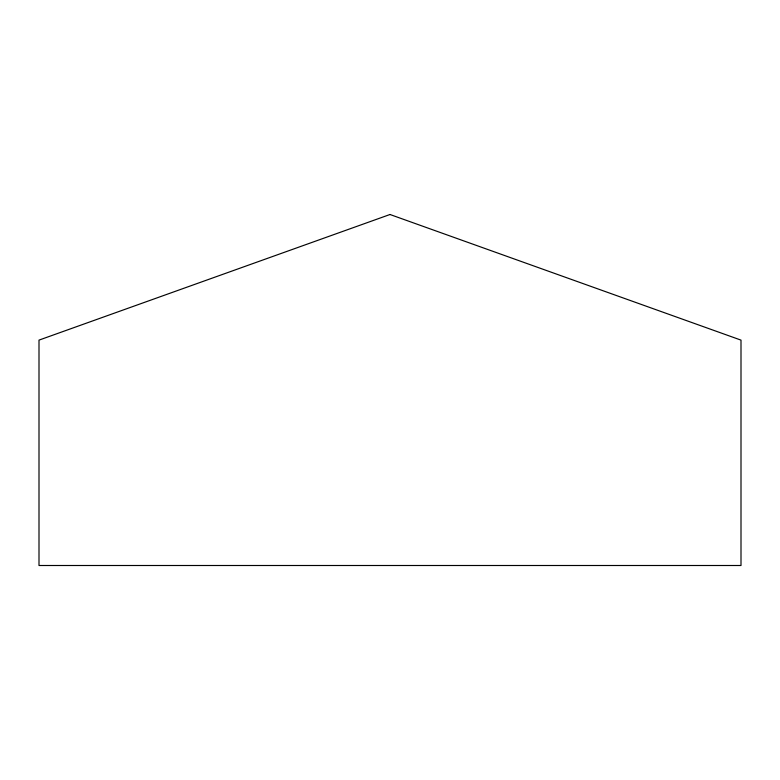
<?xml version="1.0" encoding="UTF-8"?>
<svg xmlns="http://www.w3.org/2000/svg" width="780" height="780" viewBox="0 0 780 780"><rect width="100%" height="100%" fill="white"/><g stroke="black" fill="none" stroke-linecap="round" stroke-linejoin="round"><path stroke-width="1.17" d="M390 214.5L39 340.119L39 565.5L741 565.5L741 340.119L390 214.5"/></g></svg>
